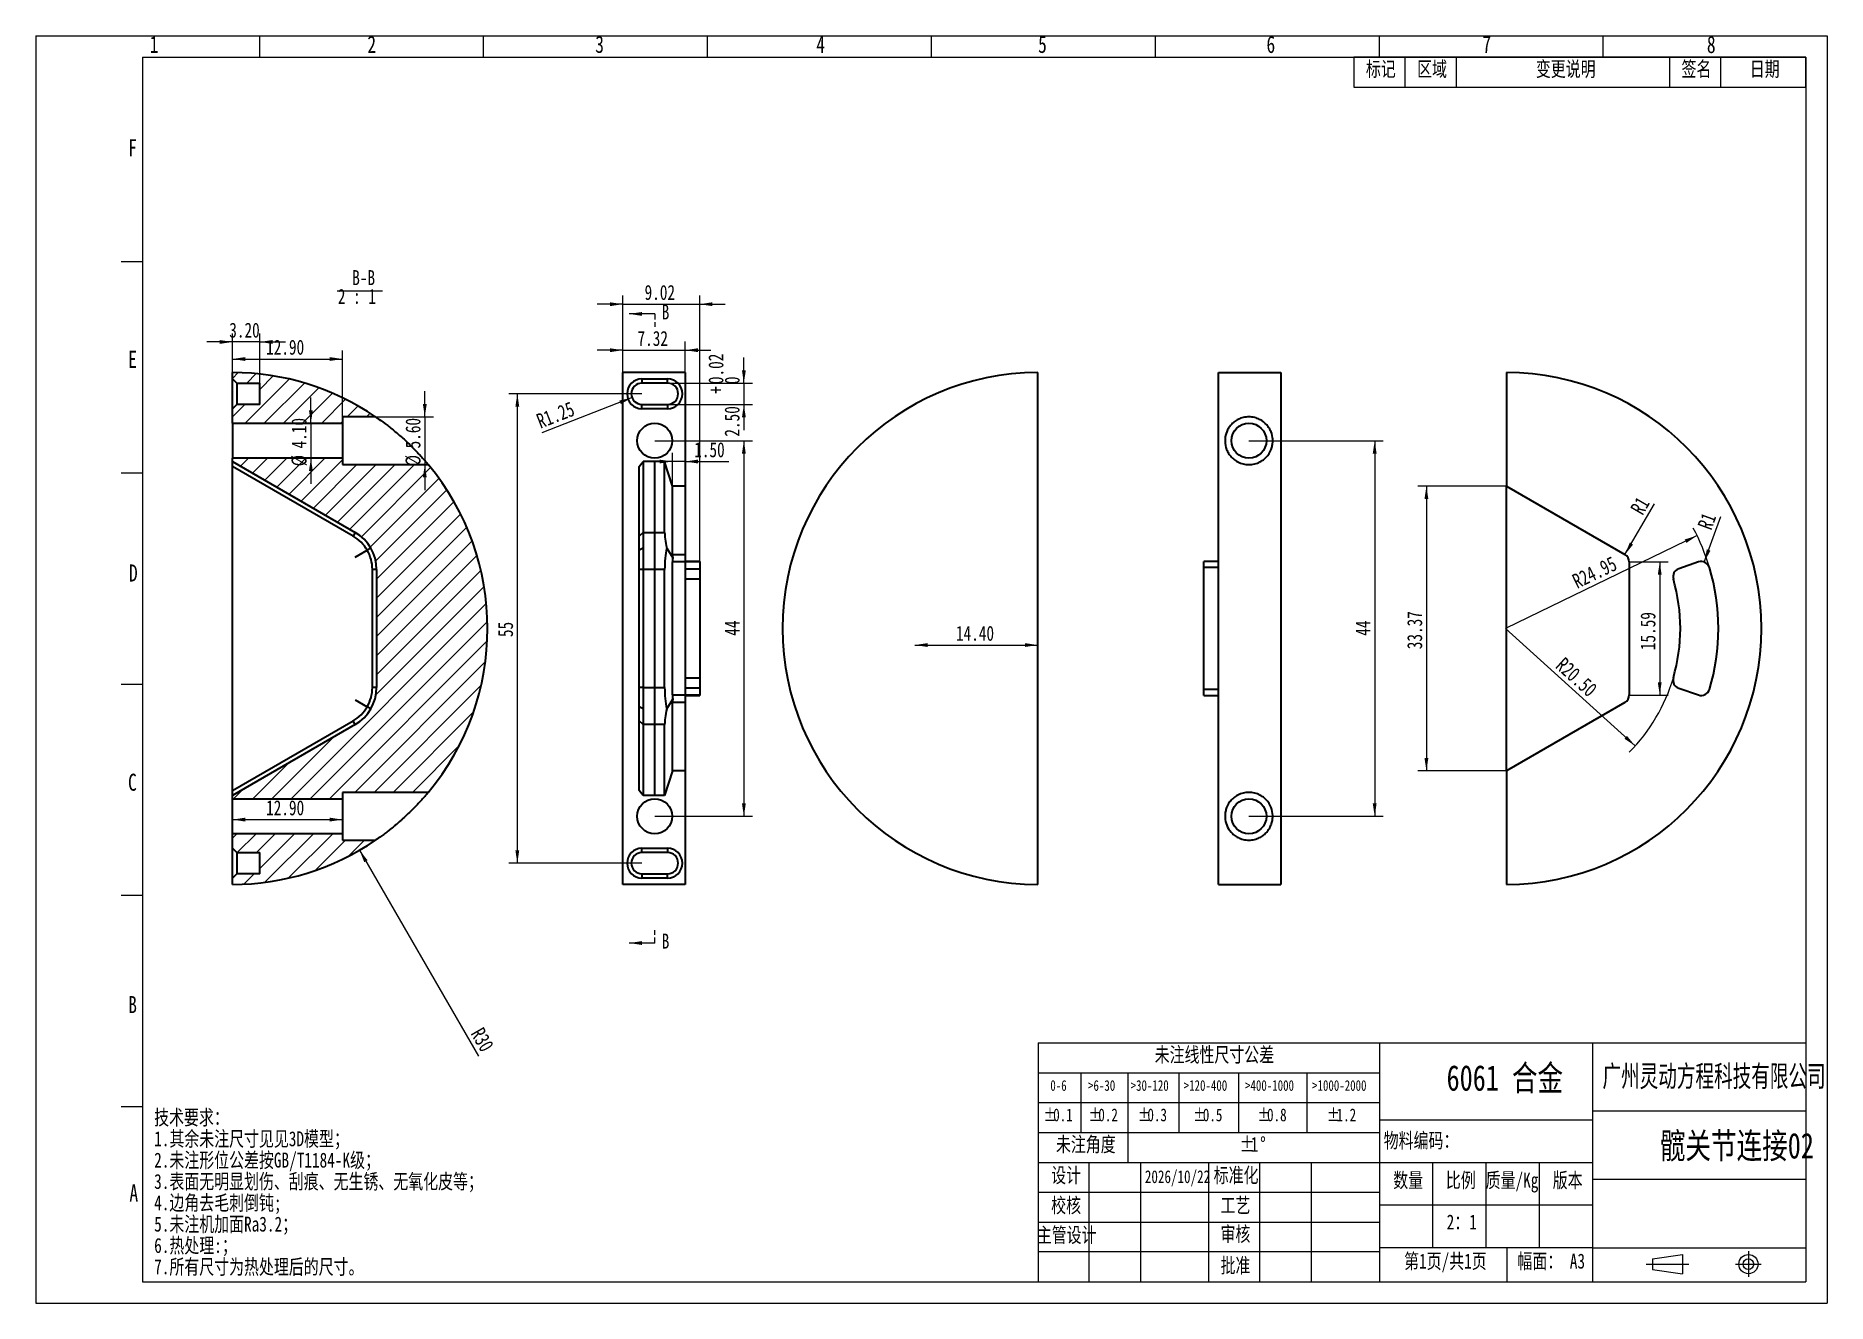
# Model space of a CAD drawing. Header units: millimetres. Extents: x 0 to 420, y 0 to 297.
import ezdxf

# ---------------------------------------------------------------- set-up
doc = ezdxf.new("R2010")
doc.units = ezdxf.units.MM
for name, pattern in [('SLD-中心线', [34.29, 30.48, -1.27, 1.27, -1.27]), ('SLD-实线', [0]), ('SLD-虚线', [1.905, 1.27, -0.635])]:
    doc.linetypes.add(name, pattern=pattern)
for name, color, linetype in [('中心线层', 1, 'SLD-中心线'), ('剖面线层', 133, 'SLD-实线'), ('尺寸线层', 83, 'SLD-实线'), ('文本', 7, 'SLD-实线'), ('细实线层', 7, 'SLD-实线')]:
    doc.layers.add(name, color=color, linetype=linetype)
doc.layers.add('粗实线层', color=7, linetype='SLD-实线', lineweight=35)
doc.styles.add('SLDTEXTSTYLE0', font='长仿宋体', dxfattribs={"bigfont": 'bigfont'})
doc.styles.add('SLDTEXTSTYLE1', font='长仿宋体')
doc.styles.add('SLDTEXTSTYLE2', font='长仿宋体', dxfattribs={"width": 0.871842, "bigfont": 'bigfont'})
doc.styles.add('SLDTEXTSTYLE3', font='长仿宋体')
doc.dimstyles.new('SLDDIMSTYLE0', dxfattribs={"dimtxt": 3.5, "dimasz": 3, "dimexe": 0, "dimexo": 0.0625, "dimgap": 0.875, "dimtad": 2, "dimlfac": 0.5, "dimrnd": 1e-09, "dimzin": 12, "dimdsep": 46, "dimtxsty": 'SLDTEXTSTYLE3', "dimsah": 1, "dimcen": 0.09, "dimadec": 0, "dimazin": 3, "dimtfac": 1, "dimtofl": 0, "dimtmove": 0, "dimatfit": 3, "dimfxl": 0, "dimfrac": 2, "dimtolj": 1, "dimtzin": 12, "dimarcsym": 0})
doc.dimstyles.new('SLDDIMSTYLE1', dxfattribs={"dimtxt": 3.5, "dimasz": 3, "dimexe": 0, "dimexo": 0.0625, "dimgap": 0.875, "dimtad": 2, "dimlfac": 0.5, "dimrnd": 1e-09, "dimzin": 4, "dimdsep": 46, "dimtxsty": 'SLDTEXTSTYLE3', "dimsah": 1, "dimcen": 0.09, "dimadec": 0, "dimazin": 1, "dimtfac": 1, "dimtofl": 0, "dimtmove": 0, "dimatfit": 3, "dimfxl": 0, "dimfrac": 2, "dimtolj": 1, "dimtzin": 12, "dimarcsym": 0})
doc.dimstyles.new('SLDDIMSTYLE2', dxfattribs={"dimtxt": 3.5, "dimasz": 3, "dimexe": 0, "dimexo": 0.0625, "dimgap": 0.875, "dimtad": 2, "dimlfac": 0.5, "dimrnd": 1e-09, "dimzin": 4, "dimdsep": 46, "dimtxsty": 'SLDTEXTSTYLE3', "dimsah": 1, "dimcen": 0.09, "dimadec": 0, "dimazin": 1, "dimtol": 1, "dimtp": 0.02, "dimtfac": 1, "dimtmove": 0, "dimatfit": 0, "dimfxl": 0, "dimfrac": 2, "dimtolj": 1, "dimarcsym": 0})
doc.dimstyles.new('SLDDIMSTYLE3', dxfattribs={"dimtxt": 3.5, "dimasz": 3, "dimexe": 0, "dimexo": 0.0625, "dimgap": 0.875, "dimtad": 2, "dimlfac": 0.5, "dimrnd": 1e-09, "dimzin": 12, "dimdsep": 46, "dimtxsty": 'SLDTEXTSTYLE3', "dimsah": 1, "dimcen": 0, "dimadec": 0, "dimazin": 3, "dimtfac": 1, "dimtofl": 0, "dimtmove": 0, "dimatfit": 3, "dimfxl": 0, "dimfrac": 2, "dimtolj": 1, "dimtzin": 12, "dimarcsym": 0})
doc.dimstyles.new('SLDDIMSTYLE4', dxfattribs={"dimtxt": 3.5, "dimasz": 3, "dimexe": 0, "dimexo": 0.0625, "dimgap": 0.875, "dimtad": 2, "dimlfac": 0.5, "dimrnd": 1e-09, "dimzin": 12, "dimdsep": 46, "dimtxsty": 'SLDTEXTSTYLE3', "dimsah": 1, "dimcen": 0.09, "dimadec": 0, "dimazin": 3, "dimtfac": 1, "dimtmove": 0, "dimatfit": 0, "dimfxl": 0, "dimfrac": 2, "dimtolj": 1, "dimtzin": 12, "dimarcsym": 0})
doc.dimstyles.new('SLDDIMSTYLE5', dxfattribs={"dimtxt": 3.5, "dimasz": 3, "dimexe": 0, "dimexo": 0.0625, "dimgap": 0.875, "dimtad": 2, "dimlfac": 0.5, "dimrnd": 1e-09, "dimzin": 4, "dimdsep": 46, "dimtxsty": 'SLDTEXTSTYLE3', "dimsah": 1, "dimcen": 0.09, "dimadec": 0, "dimazin": 1, "dimtfac": 1, "dimtmove": 0, "dimatfit": 0, "dimfxl": 0, "dimfrac": 2, "dimtolj": 1, "dimtzin": 12, "dimarcsym": 0})
doc.dimstyles.new('SLDDIMSTYLE6', dxfattribs={"dimtxt": 3.5, "dimasz": 3, "dimexe": 0, "dimexo": 0.0625, "dimgap": 0.875, "dimtad": 2, "dimlfac": 0.5, "dimrnd": 1e-09, "dimzin": 4, "dimdsep": 46, "dimtxsty": 'SLDTEXTSTYLE3', "dimsah": 1, "dimcen": 0, "dimadec": 0, "dimazin": 1, "dimtfac": 1, "dimtofl": 0, "dimtmove": 0, "dimatfit": 3, "dimfxl": 0, "dimfrac": 2, "dimtolj": 1, "dimtzin": 12, "dimarcsym": 0})

# ---------------------------------------------------------------- blocks, each defined once
blk = doc.blocks.new('SW_TABLEANNOTATION_0')
at = {"color": 0}
for p, q in [((0, 0), (0, -7)), ((0, 0), (12, 0)), ((0, 0), (0, -7)), ((106, 0), (0, 0)), ((12, 0), (12, -7)), ((12, 0), (24, 0)), ((24, 0), (24, -7)), ((24, 0), (74, 0)), ((74, 0), (74, -7)), ((74, 0), (86, 0)), ((86, 0), (86, -7)), ((86, 0), (106, 0)), ((106, 0), (106, -7)), ((106, -7), (106, 0)), ((0, -7), (12, -7)), ((0, -7), (106, -7)), ((12, -7), (24, -7)), ((24, -7), (74, -7)), ((74, -7), (86, -7)), ((86, -7), (106, -7))]:
    blk.add_line(p, q, dxfattribs=at)
at = {"color": 0, "char_height": 3.5, "attachment_point": 1, "style": 'SLDTEXTSTYLE0'}
for s, insert in [('标记', (2.85, -1.01)), ('区域', (14.85, -1.01)), ('变更说明', (42.7, -1.01)), ('签名', (76.85, -1.01)), ('日期', (92.85, -1.01))]:
    blk.add_mtext(s, dxfattribs=dict(at, insert=insert))
blk = doc.blocks.new('SW_TABLEANNOTATION_1')
at = {"color": 0}
for p, q in [((0, 0), (0, -7)), ((0, 0), (5, 0)), ((5, 0), (10, 0)), ((10, 0), (21, 0)), ((21, 0), (33, 0)), ((33, 0), (47, 0)), ((47, 0), (63, 0)), ((63, 0), (80, 0)), ((80, 0), (80, -7)), ((0, -7), (0, -14)), ((0, -7), (5, -7)), ((5, -7), (10, -7)), ((10, -7), (10, -14)), ((10, -7), (21, -7)), ((21, -7), (21, -14)), ((21, -7), (33, -7)), ((33, -7), (33, -14)), ((33, -7), (47, -7)), ((47, -7), (47, -14)), ((47, -7), (63, -7)), ((63, -7), (63, -14)), ((63, -7), (80, -7)), ((80, -7), (80, -14)), ((0, -14), (0, -21)), ((0, -14), (5, -14)), ((5, -14), (10, -14)), ((10, -14), (10, -21)), ((10, -14), (21, -14)), ((21, -14), (21, -21)), ((21, -14), (33, -14)), ((33, -14), (33, -21)), ((33, -14), (47, -14)), ((47, -14), (47, -21)), ((47, -14), (63, -14)), ((63, -14), (63, -21)), ((63, -14), (80, -14)), ((80, -14), (80, -21)), ((0, -21), (0, -28)), ((0, -21), (5, -21)), ((5, -21), (10, -21)), ((10, -21), (21, -21)), ((21, -21), (21, -28)), ((21, -21), (21, -28)), ((21, -21), (33, -21)), ((33, -21), (47, -21)), ((47, -21), (63, -21)), ((63, -21), (80, -21)), ((80, -21), (80, -28)), ((0, -28), (5, -28)), ((5, -28), (10, -28)), ((10, -28), (21, -28)), ((21, -28), (33, -28)), ((33, -28), (47, -28)), ((47, -28), (63, -28)), ((63, -28), (80, -28))]:
    blk.add_line(p, q, dxfattribs=at)
at = {"color": 0, "attachment_point": 1}
for s, insert, char_height, style in [('未注线性尺寸公差', (27.32, -1.01), 3.5, 'SLDTEXTSTYLE0'), ('0-6', (2.85, -8.73), 2.5, 'SLDTEXTSTYLE3'), ('>6-30', (11.69, -8.73), 2.5, 'SLDTEXTSTYLE3'), ('>30-120', (21.68, -8.73), 2.5, 'SLDTEXTSTYLE3'), ('>120-400', (34.12, -8.73), 2.5, 'SLDTEXTSTYLE3'), ('>400-1000', (48.5, -8.73), 2.5, 'SLDTEXTSTYLE3'), ('>1000-2000', (64.22, -8.73), 2.5, 'SLDTEXTSTYLE3'), ('%%p', (1.25, -15.37), 3, 'SLDTEXTSTYLE3'), ('0.1', (3.52, -15.37), 3, 'SLDTEXTSTYLE3'), ('%%p', (11.84, -15.37), 3, 'SLDTEXTSTYLE3'), ('0.2', (14.1, -15.37), 3, 'SLDTEXTSTYLE3'), ('%%p', (23.34, -15.37), 3, 'SLDTEXTSTYLE3'), ('0.3', (25.61, -15.37), 3, 'SLDTEXTSTYLE3'), ('%%p', (36.34, -15.37), 3, 'SLDTEXTSTYLE3'), ('0.5', (38.6, -15.37), 3, 'SLDTEXTSTYLE3'), ('%%p', (51.4, -15.37), 3, 'SLDTEXTSTYLE3'), ('0.8', (53.66, -15.37), 3, 'SLDTEXTSTYLE3'), ('%%p', (67.69, -15.37), 3, 'SLDTEXTSTYLE3'), ('1.2', (69.96, -15.37), 3, 'SLDTEXTSTYLE3'), ('未注角度', (4.16, -22.01), 3.5, 'SLDTEXTSTYLE0'), ('%%p', (47.19, -22.01), 3.5, 'SLDTEXTSTYLE3'), ('1', (49.84, -22.01), 3.5, 'SLDTEXTSTYLE3'), ('%%d', (52.04, -22.01), 3.5, 'SLDTEXTSTYLE3')]:
    blk.add_mtext(s, dxfattribs=dict(at, insert=insert, char_height=char_height, style=style))
blk = doc.blocks.new('_D')
at = {"layer": '尺寸线层', "linetype": 'SLD-实线', "lineweight": 18}
for p, q in [((284.41, 202.11), (315.91, 202.11)), ((313.91, 202.11), (313.91, 114.11)), ((284.41, 114.11), (315.91, 114.11))]:
    blk.add_line(p, q, dxfattribs=at)
for points in [[(313.91, 202.11), (313.46, 199.11), (314.36, 199.11)], [(313.91, 114.11), (314.36, 117.11), (313.46, 117.11)]]:
    blk.add_solid(points, dxfattribs=at)
at = {"layer": '尺寸线层', "linetype": 'SLD-实线', "lineweight": 18, "insert": (309.4, 156.41), "char_height": 3.5, "attachment_point": 1, "rotation": 90, "style": 'SLDTEXTSTYLE3'}
blk.add_mtext('44', dxfattribs=at)
blk = doc.blocks.new('_D_1')
at = {"layer": '尺寸线层', "linetype": 'SLD-实线', "lineweight": 18}
blk.add_line((206.1, 154.23), (234.9, 154.23), dxfattribs=at)
for points in [[(206.1, 154.23), (209.1, 153.78), (209.1, 154.68)], [(234.9, 154.23), (231.9, 154.68), (231.9, 153.78)]]:
    blk.add_solid(points, dxfattribs=at)
at = {"layer": '尺寸线层', "linetype": 'SLD-实线', "lineweight": 18, "insert": (215.74, 158.74), "char_height": 3.5, "attachment_point": 1, "style": 'SLDTEXTSTYLE3'}
blk.add_mtext('14.40', dxfattribs=at)
blk = doc.blocks.new('_D_2')
at = {"layer": '尺寸线层', "linetype": 'SLD-实线', "lineweight": 18}
for p, q in [((166.01, 215.61), (166.01, 221.61)), ((148.11, 215.61), (168.01, 215.61)), ((166.01, 215.61), (166.01, 210.61)), ((148.11, 210.61), (168.01, 210.61)), ((166.01, 210.61), (166.01, 204.61))]:
    blk.add_line(p, q, dxfattribs=at)
for points in [[(166.01, 215.61), (166.46, 218.61), (165.56, 218.61)], [(166.01, 210.61), (165.56, 207.61), (166.46, 207.61)]]:
    blk.add_solid(points, dxfattribs=at)
at = {"layer": '尺寸线层', "linetype": 'SLD-实线', "lineweight": 18, "char_height": 3.5, "attachment_point": 1, "rotation": 90, "style": 'SLDTEXTSTYLE3'}
for s, insert in [('0.02', (157.7, 215.38)), ('+', (157.7, 213.12)), ('0', (161.5, 215.38)), ('2.50', (161.48, 203.07))]:
    blk.add_mtext(s, dxfattribs=dict(at, insert=insert))
blk = doc.blocks.new('_D_3')
at = {"layer": '尺寸线层', "linetype": 'SLD-实线', "lineweight": 18}
blk.add_line((139.78, 212.21), (118.67, 204), dxfattribs=at)
blk.add_solid([(139.78, 212.21), (136.83, 211.54), (137.15, 210.7)], dxfattribs=at)
at = {"layer": '尺寸线层', "linetype": 'SLD-实线', "lineweight": 18, "insert": (117.04, 208.19), "char_height": 3.5, "attachment_point": 1, "rotation": 21.2405, "style": 'SLDTEXTSTYLE3'}
blk.add_mtext('R1.25', dxfattribs=at)
blk = doc.blocks.new('_D_4')
at = {"layer": '尺寸线层', "linetype": 'SLD-实线', "lineweight": 18}
for p, q in [((145.11, 202.11), (168.01, 202.11)), ((166.01, 202.11), (166.01, 114.11)), ((145.11, 114.11), (168.01, 114.11))]:
    blk.add_line(p, q, dxfattribs=at)
for points in [[(166.01, 202.11), (165.56, 199.11), (166.46, 199.11)], [(166.01, 114.11), (166.46, 117.11), (165.56, 117.11)]]:
    blk.add_solid(points, dxfattribs=at)
at = {"layer": '尺寸线层', "linetype": 'SLD-实线', "lineweight": 18, "insert": (161.5, 156.41), "char_height": 3.5, "attachment_point": 1, "rotation": 90, "style": 'SLDTEXTSTYLE3'}
blk.add_mtext('44', dxfattribs=at)
blk = doc.blocks.new('_D_5')
at = {"layer": '尺寸线层', "linetype": 'SLD-实线', "lineweight": 18}
for p, q in [((142.11, 213.11), (110.89, 213.11)), ((112.89, 213.11), (112.89, 103.11)), ((142.11, 103.11), (110.89, 103.11))]:
    blk.add_line(p, q, dxfattribs=at)
for points in [[(112.89, 213.11), (112.44, 210.11), (113.34, 210.11)], [(112.89, 103.11), (113.34, 106.11), (112.44, 106.11)]]:
    blk.add_solid(points, dxfattribs=at)
at = {"layer": '尺寸线层', "linetype": 'SLD-实线', "lineweight": 18, "insert": (108.37, 156.1), "char_height": 3.5, "attachment_point": 1, "rotation": 90, "style": 'SLDTEXTSTYLE3'}
blk.add_mtext('55', dxfattribs=at)
blk = doc.blocks.new('_D_6')
at = {"layer": '尺寸线层', "linetype": 'SLD-实线', "lineweight": 18}
for p, q in [((137.61, 218.11), (137.61, 236.11)), ((155.65, 169.64), (155.65, 236.11)), ((137.61, 234.11), (131.61, 234.11)), ((137.61, 234.11), (155.65, 234.11)), ((155.65, 234.11), (161.65, 234.11))]:
    blk.add_line(p, q, dxfattribs=at)
for points in [[(137.61, 234.11), (134.61, 234.56), (134.61, 233.66)], [(155.65, 234.11), (158.65, 233.66), (158.65, 234.56)]]:
    blk.add_solid(points, dxfattribs=at)
at = {"layer": '尺寸线层', "linetype": 'SLD-实线', "lineweight": 18, "insert": (142.73, 238.62), "char_height": 3.5, "attachment_point": 1, "style": 'SLDTEXTSTYLE3'}
blk.add_mtext('9.02', dxfattribs=at)
blk = doc.blocks.new('_D_7')
at = {"layer": '尺寸线层', "linetype": 'SLD-实线', "lineweight": 18}
for p, q in [((137.61, 223.33), (131.61, 223.33)), ((137.61, 218.11), (137.61, 225.33)), ((137.61, 223.33), (152.25, 223.33)), ((152.25, 218.11), (152.25, 225.33)), ((152.25, 223.33), (158.25, 223.33))]:
    blk.add_line(p, q, dxfattribs=at)
for points in [[(137.61, 223.33), (134.61, 223.78), (134.61, 222.88)], [(152.25, 223.33), (155.25, 222.88), (155.25, 223.78)]]:
    blk.add_solid(points, dxfattribs=at)
at = {"layer": '尺寸线层', "linetype": 'SLD-实线', "lineweight": 18, "insert": (141.07, 227.84), "char_height": 3.5, "attachment_point": 1, "style": 'SLDTEXTSTYLE3'}
blk.add_mtext('7.32', dxfattribs=at)
blk = doc.blocks.new('_D_8')
at = {"layer": '尺寸线层', "linetype": 'SLD-实线', "lineweight": 18}
for p, q in [((149.25, 191.48), (149.25, 199.24)), ((152.25, 191.48), (152.25, 199.24)), ((149.25, 197.24), (143.25, 197.24)), ((152.25, 197.24), (149.25, 197.24)), ((152.25, 197.24), (162.48, 197.24))]:
    blk.add_line(p, q, dxfattribs=at)
for points in [[(149.25, 197.24), (146.25, 197.69), (146.25, 196.79)], [(152.25, 197.24), (155.25, 196.79), (155.25, 197.69)]]:
    blk.add_solid(points, dxfattribs=at)
at = {"layer": '尺寸线层', "linetype": 'SLD-实线', "lineweight": 18, "insert": (154.37, 201.75), "char_height": 3.5, "attachment_point": 1, "style": 'SLDTEXTSTYLE3'}
blk.add_mtext('1.50', dxfattribs=at)
blk = doc.blocks.new('_D_9')
at = {"layer": '尺寸线层', "linetype": 'SLD-实线', "lineweight": 18}
for p, q in [((46.1, 206.21), (46.1, 223.26)), ((71.9, 206.21), (71.9, 223.26)), ((46.1, 221.26), (71.9, 221.26))]:
    blk.add_line(p, q, dxfattribs=at)
for points in [[(46.1, 221.26), (49.1, 220.81), (49.1, 221.71)], [(71.9, 221.26), (68.9, 221.71), (68.9, 220.81)]]:
    blk.add_solid(points, dxfattribs=at)
at = {"layer": '尺寸线层', "linetype": 'SLD-实线', "lineweight": 18, "insert": (53.99, 225.78), "char_height": 3.5, "attachment_point": 1, "style": 'SLDTEXTSTYLE3'}
blk.add_mtext('12.90', dxfattribs=at)
blk = doc.blocks.new('_D_10')
at = {"layer": '尺寸线层', "linetype": 'SLD-实线', "lineweight": 18}
for p, q in [((64.49, 206.21), (64.49, 212.21)), ((64.49, 206.21), (64.49, 198.01)), ((64.49, 198.01), (64.49, 192.01))]:
    blk.add_line(p, q, dxfattribs=at)
for points in [[(64.49, 206.21), (64.94, 209.21), (64.04, 209.21)], [(64.49, 198.01), (64.04, 195.01), (64.94, 195.01)]]:
    blk.add_solid(points, dxfattribs=at)
at = {"layer": '尺寸线层', "linetype": 'SLD-实线', "lineweight": 18, "char_height": 3.5, "attachment_point": 1, "rotation": 90, "style": 'SLDTEXTSTYLE3'}
for s, insert in [('4.10', (59.95, 200.3)), ('%%c', (59.97, 196.12))]:
    blk.add_mtext(s, dxfattribs=dict(at, insert=insert))
blk = doc.blocks.new('_D_11')
at = {"layer": '尺寸线层', "linetype": 'SLD-实线', "lineweight": 18}
for p, q in [((91.2, 207.71), (91.2, 213.71)), ((79.66, 207.71), (93.2, 207.71)), ((91.2, 207.71), (91.2, 196.51)), ((91.2, 196.51), (91.2, 190.51))]:
    blk.add_line(p, q, dxfattribs=at)
for points in [[(91.2, 207.71), (91.65, 210.71), (90.75, 210.71)], [(91.2, 196.51), (90.75, 193.51), (91.65, 193.51)]]:
    blk.add_solid(points, dxfattribs=at)
at = {"layer": '尺寸线层', "linetype": 'SLD-实线', "lineweight": 18, "char_height": 3.5, "attachment_point": 1, "rotation": 90, "style": 'SLDTEXTSTYLE3'}
for s, insert in [('5.60', (86.67, 200.31)), ('%%c', (86.69, 196.12))]:
    blk.add_mtext(s, dxfattribs=dict(at, insert=insert))
blk = doc.blocks.new('_D_12')
at = {"layer": '尺寸线层', "linetype": 'SLD-实线', "lineweight": 18}
blk.add_line((75.9, 106.15), (103.78, 57.85), dxfattribs=at)
blk.add_arc((45.9, 158.11), 60, 298.0908, 320.2082, dxfattribs=at)
blk.add_solid([(75.9, 106.15), (77.01, 103.33), (77.79, 103.78)], dxfattribs=at)
at = {"layer": '尺寸线层', "linetype": 'SLD-实线', "lineweight": 18, "insert": (104.89, 64.95), "char_height": 3.5, "attachment_point": 1, "rotation": 300, "style": 'SLDTEXTSTYLE3'}
blk.add_mtext('R30', dxfattribs=at)
blk = doc.blocks.new('_D_13')
at = {"layer": '尺寸线层', "linetype": 'SLD-实线', "lineweight": 18}
for p, q in [((46.1, 218.11), (46.1, 227.26)), ((52.5, 215.61), (52.5, 227.26)), ((46.1, 225.26), (40.1, 225.26)), ((52.5, 225.26), (46.1, 225.26)), ((52.5, 225.26), (58.5, 225.26))]:
    blk.add_line(p, q, dxfattribs=at)
for points in [[(46.1, 225.26), (43.1, 225.71), (43.1, 224.81)], [(52.5, 225.26), (55.5, 224.81), (55.5, 225.71)]]:
    blk.add_solid(points, dxfattribs=at)
at = {"layer": '尺寸线层', "linetype": 'SLD-实线', "lineweight": 18, "insert": (45.35, 229.78), "char_height": 3.5, "attachment_point": 1, "style": 'SLDTEXTSTYLE3'}
blk.add_mtext('3.20', dxfattribs=at)
blk = doc.blocks.new('_D_14')
at = {"layer": '尺寸线层', "linetype": 'SLD-实线', "lineweight": 18}
blk.add_line((46.1, 113.32), (71.9, 113.32), dxfattribs=at)
for points in [[(46.1, 113.32), (49.1, 112.87), (49.1, 113.77)], [(71.9, 113.32), (68.9, 113.77), (68.9, 112.87)]]:
    blk.add_solid(points, dxfattribs=at)
at = {"layer": '尺寸线层', "linetype": 'SLD-实线', "lineweight": 18, "insert": (53.99, 117.84), "char_height": 3.5, "attachment_point": 1, "style": 'SLDTEXTSTYLE3'}
blk.add_mtext('12.90', dxfattribs=at)
blk = doc.blocks.new('SW_NOTE_0')
at = {"layer": '文本', "color": 0, "linetype": 'SLD-实线', "lineweight": 18}
blk.add_line((-2.24, -0.3), (8.39, -0.3), dxfattribs=at)
at = {"layer": '文本', "color": 0, "linetype": 'SLD-实线', "lineweight": 18, "char_height": 3.5, "attachment_point": 2, "style": 'SLDTEXTSTYLE3'}
for s, insert in [('B-B', (3.94, 4.51)), ('2 : 1', (2.35, 0.11))]:
    blk.add_mtext(s, dxfattribs=dict(at, insert=insert))
blk = doc.blocks.new('_D_15')
at = {"layer": '尺寸线层', "linetype": 'SLD-实线', "lineweight": 18}
blk.add_line((391.18, 173.68), (395.09, 184.32), dxfattribs=at)
blk.add_solid([(391.18, 173.68), (392.63, 176.34), (391.79, 176.65)], dxfattribs=at)
at = {"layer": '尺寸线层', "linetype": 'SLD-实线', "lineweight": 18, "insert": (389.53, 182.18), "char_height": 3.5, "attachment_point": 1, "rotation": 69.8394, "style": 'SLDTEXTSTYLE3'}
blk.add_mtext('R1', dxfattribs=at)
blk = doc.blocks.new('_D_16')
at = {"layer": '尺寸线层', "linetype": 'SLD-实线', "lineweight": 18}
blk.add_line((389.49, 179.87), (344.59, 158.11), dxfattribs=at)
blk.add_arc((344.59, 158.11), 49.9, 16.607, 28.1438, dxfattribs=at)
blk.add_solid([(389.49, 179.87), (386.6, 178.97), (386.99, 178.16)], dxfattribs=at)
at = {"layer": '尺寸线层', "linetype": 'SLD-实线', "lineweight": 18, "insert": (359.87, 170.52), "char_height": 3.5, "attachment_point": 1, "rotation": 25.8486, "style": 'SLDTEXTSTYLE3'}
blk.add_mtext('R24.95', dxfattribs=at)
blk = doc.blocks.new('_D_17')
at = {"layer": '尺寸线层', "linetype": 'SLD-实线', "lineweight": 18}
for p, q in [((344.79, 191.48), (324.04, 191.48)), ((326.04, 191.48), (326.04, 124.74)), ((344.79, 124.74), (324.04, 124.74))]:
    blk.add_line(p, q, dxfattribs=at)
for points in [[(326.04, 191.48), (325.59, 188.48), (326.49, 188.48)], [(326.04, 124.74), (326.49, 127.74), (325.59, 127.74)]]:
    blk.add_solid(points, dxfattribs=at)
at = {"layer": '尺寸线层', "linetype": 'SLD-实线', "lineweight": 18, "insert": (321.53, 153.25), "char_height": 3.5, "attachment_point": 1, "rotation": 90, "style": 'SLDTEXTSTYLE3'}
blk.add_mtext('33.37', dxfattribs=at)
blk = doc.blocks.new('_D_18')
at = {"layer": '尺寸线层', "linetype": 'SLD-实线', "lineweight": 18}
blk.add_line((374.98, 130.6), (344.59, 158.11), dxfattribs=at)
blk.add_arc((344.59, 158.11), 41, 315.0544, 343.6659, dxfattribs=at)
blk.add_solid([(374.98, 130.6), (373.06, 132.94), (372.46, 132.28)], dxfattribs=at)
at = {"layer": '尺寸线层', "linetype": 'SLD-实线', "lineweight": 18, "insert": (358.45, 151.63), "char_height": 3.5, "attachment_point": 1, "rotation": 317.8471, "style": 'SLDTEXTSTYLE3'}
blk.add_mtext('R20.50', dxfattribs=at)
blk = doc.blocks.new('_D_19')
at = {"layer": '尺寸线层', "linetype": 'SLD-实线', "lineweight": 18}
blk.add_line((372.59, 175.43), (379.55, 187.35), dxfattribs=at)
blk.add_solid([(372.59, 175.43), (374.49, 177.79), (373.72, 178.25)], dxfattribs=at)
at = {"layer": '尺寸线层', "linetype": 'SLD-实线', "lineweight": 18, "insert": (373.7, 186.22), "char_height": 3.5, "attachment_point": 1, "rotation": 59.7441, "style": 'SLDTEXTSTYLE3'}
blk.add_mtext('R1', dxfattribs=at)
blk = doc.blocks.new('_D_20')
at = {"layer": '尺寸线层', "linetype": 'SLD-实线', "lineweight": 18}
for p, q in [((373.59, 173.7), (382.74, 173.7)), ((380.74, 173.7), (380.74, 142.52)), ((373.59, 142.52), (382.74, 142.52))]:
    blk.add_line(p, q, dxfattribs=at)
for points in [[(380.74, 173.7), (380.29, 170.7), (381.19, 170.7)], [(380.74, 142.52), (381.19, 145.52), (380.29, 145.52)]]:
    blk.add_solid(points, dxfattribs=at)
at = {"layer": '尺寸线层', "linetype": 'SLD-实线', "lineweight": 18, "insert": (376.22, 153.03), "char_height": 3.5, "attachment_point": 1, "rotation": 90, "style": 'SLDTEXTSTYLE3'}
blk.add_mtext('15.59', dxfattribs=at)

msp = doc.modelspace()

# ---------------------------------------------------------------- hatches: boundary and pattern name
at = {"layer": '剖面线层'}
h = msp.add_hatch(dxfattribs=at)
h.set_pattern_fill('ANSI31', color=256, style=0)
edge = h.paths.add_edge_path(flags=0)
edge.add_line((47.098, 210.613), (46.098, 209.613))
edge.add_line((46.098, 209.613), (46.098, 206.213))
edge.add_line((46.098, 206.213), (71.898, 206.213))
edge.add_line((71.898, 206.213), (71.898, 207.713))
edge.add_line((71.898, 207.713), (79.66, 207.713))
edge.add_arc((45.898, 158.113), 60, 55.75783, 89.80901)
edge.add_line((46.098, 218.113), (46.098, 216.613))
edge.add_line((46.098, 216.613), (47.098, 215.613))
edge.add_line((47.098, 215.613), (52.498, 215.613))
edge.add_line((52.498, 215.613), (52.498, 210.613))
edge.add_line((52.498, 210.613), (47.098, 210.613))
h = msp.add_hatch(dxfattribs=at)
h.set_pattern_fill('ANSI31', color=256, style=0)
edge = h.paths.add_edge_path(flags=0)
edge.add_line((79.898, 171.97), (79.898, 144.257))
edge.add_arc((69.898, 144.257), 10, 300, 360, ccw=False)
edge.add_line((74.898, 135.597), (46.098, 118.969))
edge.add_line((46.098, 118.969), (46.098, 118.213))
edge.add_line((46.098, 118.213), (71.898, 118.213))
edge.add_line((71.898, 118.213), (71.898, 119.713))
edge.add_line((71.898, 119.713), (92.001, 119.713))
edge.add_arc((45.898, 158.113), 60, 320.20818, 399.79182)
edge.add_line((92.001, 196.513), (71.898, 196.513))
edge.add_line((71.898, 196.513), (71.898, 198.013))
edge.add_line((71.898, 198.013), (46.098, 198.013))
edge.add_line((46.098, 198.013), (46.098, 197.258))
edge.add_line((46.098, 197.258), (74.898, 180.63))
edge.add_arc((69.898, 171.97), 10, 0, 60, ccw=False)
h = msp.add_hatch(dxfattribs=at)
h.set_pattern_fill('ANSI31', color=256, style=0)
edge = h.paths.add_edge_path(flags=0)
edge.add_line((46.098, 106.613), (47.098, 105.613))
edge.add_line((47.098, 105.613), (52.498, 105.613))
edge.add_line((52.498, 105.613), (52.498, 100.613))
edge.add_line((52.498, 100.613), (47.098, 100.613))
edge.add_line((47.098, 100.613), (46.098, 99.613))
edge.add_line((46.098, 99.613), (46.098, 98.114))
edge.add_arc((45.898, 158.113), 60, 270.19099, 304.24217)
edge.add_line((79.66, 108.513), (71.898, 108.513))
edge.add_line((71.898, 108.513), (71.898, 110.013))
edge.add_line((71.898, 110.013), (46.098, 110.013))
edge.add_line((46.098, 110.013), (46.098, 106.613))

# ---------------------------------------------------------------- linework, layer by layer
for p, q in [((0, 297), (420, 297)), ((0, 297), (0, 0)), ((52.5, 292), (52.5, 297)), ((105, 292), (105, 297)), ((157.5, 292), (157.5, 297)), ((210, 292), (210, 297)), ((262.5, 292), (262.5, 297)), ((315, 292), (315, 297)), ((367.5, 292), (367.5, 297)), ((420, 297), (420, 0)), ((25, 292), (25, 5)), ((25, 292), (415, 292)), ((415, 292), (415, 5)), ((25, 244), (20, 244)), ((25, 194.5), (20, 194.5)), ((25, 145), (20, 145)), ((25, 95.5), (20, 95.5)), ((235, 61), (415, 61)), ((235, 61), (235, 5)), ((315, 61), (315, 5)), ((365, 61), (365, 5)), ((25, 46), (20, 46)), ((315, 43), (365, 43)), ((415, 45), (365, 45)), ((235, 33), (315, 33)), ((247, 5), (247, 33)), ((259, 33), (259, 5)), ((275, 5), (275, 33)), ((287, 5), (287, 33)), ((299, 33), (299, 5)), ((315, 33), (365, 33)), ((327.5, 33), (327.5, 13)), ((340, 33), (340, 13)), ((352.5, 33), (352.5, 13)), ((235, 26), (315, 26)), ((415, 29), (365, 29)), ((365, 23), (315, 23)), ((235, 19), (315, 19)), ((365, 13), (315, 13)), ((345, 5), (345, 13)), ((365, 13), (415, 13)), ((315, 12), (235, 12)), ((377.543, 9.15), (387.543, 9.15)), ((379.043, 10.4), (386.043, 11.4)), ((379.043, 10.4), (379.043, 7.9)), ((386.043, 11.4), (386.043, 6.9)), ((25, 5), (415, 5)), ((379.043, 7.9), (386.043, 6.9)), ((0, 0), (420, 0))]:
    msp.add_line(p, q)
for radius in [2.25, 1.25]:
    msp.add_circle((401.532, 9.15), radius)
at = {"layer": '中心线层', "linetype": 'SLD-中心线', "lineweight": 18}
for p, q in [((398.532, 9.15), (404.532, 9.15)), ((401.532, 12.15), (401.532, 6.15))]:
    msp.add_line(p, q, dxfattribs=at)
at = {"layer": '粗实线层', "linetype": 'SLD-实线', "lineweight": 35}
for p, q in [((46.098, 216.613), (46.098, 218.113)), ((47.098, 215.613), (46.098, 216.613)), ((46.098, 209.613), (46.098, 216.613)), ((47.098, 215.613), (52.498, 215.613)), ((47.098, 215.613), (47.098, 210.613)), ((52.498, 210.613), (52.498, 215.613)), ((137.615, 98.114), (137.615, 218.113)), ((152.255, 218.113), (137.615, 218.113)), ((142.115, 216.613), (148.115, 216.613)), ((142.115, 216.613), (142.115, 215.613)), ((148.115, 215.613), (142.115, 215.613)), ((148.115, 215.613), (148.115, 216.613)), ((152.255, 218.113), (152.255, 191.484)), ((234.897, 98.114), (234.897, 218.113)), ((277.274, 98.114), (277.274, 218.113)), ((277.274, 218.113), (291.914, 218.113)), ((291.914, 218.113), (291.914, 98.114)), ((344.787, 218.113), (344.787, 191.484)), ((46.098, 209.613), (47.098, 210.613)), ((52.498, 210.613), (47.098, 210.613)), ((142.115, 210.613), (148.115, 210.613)), ((142.115, 209.613), (142.115, 210.613)), ((148.115, 210.613), (148.115, 209.613)), ((46.098, 206.213), (46.098, 209.613)), ((46.098, 206.213), (71.898, 206.213)), ((46.098, 206.213), (46.098, 198.013)), ((79.66, 207.713), (71.898, 207.713)), ((71.898, 207.713), (71.898, 206.213)), ((71.898, 206.213), (71.898, 198.013)), ((148.115, 209.613), (142.115, 209.613)), ((46.098, 197.258), (46.098, 198.013)), ((71.898, 198.013), (46.098, 198.013)), ((71.898, 198.013), (71.898, 196.513)), ((46.098, 197.258), (74.898, 180.63)), ((46.098, 196.103), (46.098, 197.258)), ((74.398, 179.764), (46.098, 196.103)), ((46.098, 120.124), (46.098, 196.103)), ((71.898, 196.513), (92.001, 196.513)), ((141.431, 196.103), (142.431, 197.258)), ((141.431, 120.124), (141.431, 196.103)), ((145.115, 197.258), (142.431, 197.258)), ((142.431, 197.258), (142.431, 180.63)), ((147.431, 197.258), (145.115, 197.258)), ((145.115, 180.63), (145.115, 197.258)), ((149.251, 191.484), (147.431, 197.258)), ((147.431, 180.63), (147.431, 197.258)), ((152.255, 191.484), (149.251, 191.484)), ((149.251, 175.434), (149.251, 191.484)), ((152.255, 191.484), (152.255, 175.434)), ((344.787, 191.484), (372.587, 175.434)), ((344.787, 124.742), (344.787, 191.484)), ((74.898, 180.63), (74.398, 179.764)), ((142.431, 180.63), (141.431, 179.764)), ((142.431, 180.63), (145.115, 180.63)), ((142.431, 180.63), (142.431, 176.97)), ((145.115, 180.63), (147.431, 180.63)), ((145.115, 171.97), (145.115, 180.63)), ((74.898, 174.856), (77.692, 176.47)), ((78.558, 176.97), (77.692, 176.47)), ((142.431, 176.97), (141.431, 176.47)), ((142.431, 176.97), (142.431, 171.97)), ((147.919, 176.97), (149.349, 174.702)), ((149.251, 175.434), (152.255, 175.434)), ((152.255, 173.702), (149.251, 173.702)), ((149.251, 142.525), (149.251, 173.702)), ((152.255, 175.434), (152.255, 173.702)), ((155.655, 173.803), (152.255, 173.803)), ((152.255, 173.702), (152.255, 142.525)), ((155.655, 173.694), (152.255, 173.694)), ((155.655, 173.803), (155.655, 173.694)), ((155.655, 173.694), (155.655, 172.098)), ((277.274, 173.803), (273.874, 173.803)), ((273.874, 172.375), (273.874, 173.803)), ((277.274, 172.375), (273.874, 172.375)), ((273.874, 143.852), (273.874, 172.375)), ((373.587, 173.702), (373.587, 142.525)), ((389.838, 173.694), (385.2, 172.098)), ((79.898, 171.97), (78.898, 171.97)), ((78.898, 144.257), (78.898, 171.97)), ((79.898, 171.97), (79.898, 144.257)), ((142.431, 171.97), (141.431, 171.97)), ((145.115, 171.97), (142.431, 171.97)), ((142.431, 171.97), (142.431, 144.257)), ((147.431, 171.97), (145.115, 171.97)), ((145.115, 144.257), (145.115, 171.97)), ((147.431, 144.257), (147.431, 171.97)), ((152.255, 172.098), (155.655, 172.098)), ((155.655, 169.644), (152.255, 169.644)), ((155.655, 172.098), (155.655, 169.644)), ((155.655, 169.644), (155.655, 146.582)), ((79.898, 144.257), (78.898, 144.257)), ((142.431, 144.257), (141.431, 144.257)), ((142.431, 144.257), (145.115, 144.257)), ((142.431, 144.257), (142.431, 139.257)), ((145.115, 135.597), (145.115, 144.257)), ((145.115, 144.257), (147.431, 144.257)), ((152.255, 146.582), (155.655, 146.582)), ((155.655, 144.129), (152.255, 144.129)), ((155.655, 146.582), (155.655, 144.129)), ((155.655, 144.129), (155.655, 142.532)), ((273.874, 143.852), (277.274, 143.852)), ((273.874, 142.423), (273.874, 143.852)), ((385.2, 144.129), (389.838, 142.532)), ((74.898, 141.37), (77.692, 139.757)), ((78.558, 139.257), (77.692, 139.757)), ((142.431, 139.257), (141.431, 139.757)), ((142.431, 139.257), (142.431, 135.597)), ((147.919, 139.257), (149.349, 141.525)), ((149.251, 142.525), (152.255, 142.525)), ((149.251, 124.742), (149.251, 140.793)), ((152.255, 140.793), (149.251, 140.793)), ((152.255, 142.532), (155.655, 142.532)), ((152.255, 142.525), (152.255, 140.793)), ((152.255, 142.423), (155.655, 142.423)), ((152.255, 140.793), (152.255, 124.742)), ((155.655, 142.532), (155.655, 142.423)), ((273.874, 142.423), (277.274, 142.423)), ((372.587, 140.793), (344.787, 124.742)), ((46.098, 120.124), (74.398, 136.463)), ((74.898, 135.597), (46.098, 118.969)), ((74.898, 135.597), (74.398, 136.463)), ((142.431, 135.597), (141.431, 136.463)), ((142.431, 135.597), (142.431, 118.969)), ((145.115, 135.597), (142.431, 135.597)), ((145.115, 118.969), (145.115, 135.597)), ((147.431, 135.597), (145.115, 135.597)), ((147.431, 118.969), (147.431, 135.597)), ((149.251, 124.742), (147.431, 118.969)), ((152.255, 124.742), (149.251, 124.742)), ((152.255, 124.742), (152.255, 98.114)), ((344.787, 124.742), (344.787, 98.114)), ((46.098, 118.969), (46.098, 120.124)), ((46.098, 118.213), (46.098, 118.969)), ((46.098, 118.213), (71.898, 118.213)), ((46.098, 110.013), (46.098, 118.213)), ((92.001, 119.713), (71.898, 119.713)), ((71.898, 119.713), (71.898, 118.213)), ((71.898, 118.213), (71.898, 110.013)), ((142.431, 118.969), (141.431, 120.124)), ((145.115, 118.969), (142.431, 118.969)), ((147.431, 118.969), (145.115, 118.969)), ((71.898, 110.013), (46.098, 110.013)), ((46.098, 106.613), (46.098, 110.013)), ((71.898, 110.013), (71.898, 108.513)), ((47.098, 105.613), (46.098, 106.613)), ((46.098, 99.613), (46.098, 106.613)), ((47.098, 105.613), (52.498, 105.613)), ((47.098, 105.613), (47.098, 100.613)), ((52.498, 100.613), (52.498, 105.613)), ((71.898, 108.513), (79.66, 108.513)), ((142.115, 106.613), (148.115, 106.613)), ((142.115, 105.613), (142.115, 106.613)), ((148.115, 105.613), (142.115, 105.613)), ((148.115, 106.613), (148.115, 105.613)), ((46.098, 99.613), (47.098, 100.613)), ((46.098, 98.114), (46.098, 99.613)), ((52.498, 100.613), (47.098, 100.613)), ((152.255, 98.114), (137.615, 98.114)), ((142.115, 100.613), (148.115, 100.613)), ((142.115, 100.613), (142.115, 99.613)), ((148.115, 99.613), (142.115, 99.613)), ((148.115, 99.613), (148.115, 100.613)), ((277.274, 98.114), (291.914, 98.114))]:
    msp.add_line(p, q, dxfattribs=at)
for centre in [(145.115, 202.113), (284.414, 202.113), (145.115, 114.113), (284.414, 114.113)]:
    msp.add_circle(centre, 4.1, dxfattribs=at)
for centre, radius, start, end in [((45.898, 158.113), 60, 55.75783, 89.80901), ((142.115, 213.113), 3.5, 90, 270), ((142.115, 213.113), 2.5, 90, 270), ((148.115, 213.113), 3.5, 270, 90), ((148.115, 213.113), 2.5, 270, 90), ((235.097, 158.113), 60, 90.19099, 269.80901), ((344.587, 158.113), 60, 270.19099, 89.80901), ((45.898, 158.113), 60, 320.20818, 39.79182), ((69.898, 171.97), 10, 0, 60), ((69.898, 171.97), 9, 30, 60), ((69.898, 171.97), 9, 0, 30), ((371.587, 173.702), 2, 0, 60), ((390.489, 171.803), 2, 16.607, 109), ((344.587, 158.113), 49.9, 343.393, 16.607), ((385.851, 170.207), 2, 109, 196.33412), ((344.587, 158.113), 41, 343.66588, 16.33412), ((69.898, 144.257), 10, 300, 0), ((69.898, 144.257), 9, 330, 0), ((385.851, 146.02), 2, 163.66588, 251), ((390.489, 144.423), 2, 251, 343.393), ((69.898, 144.257), 9, 300, 330), ((371.587, 142.525), 2, 300, 0), ((45.898, 158.113), 60, 270.19099, 304.24217), ((142.115, 103.113), 3.5, 90, 270), ((142.115, 103.113), 2.5, 90, 270), ((148.115, 103.113), 3.5, 270, 90), ((148.115, 103.113), 2.5, 270, 90)]:
    msp.add_arc(centre, radius, start, end, dxfattribs=at)
for centre, major_axis, ratio, start_param, end_param in [((151.071, 171.97), (-3.245, 9.986), 0.1650759, 0.4700054, 0.9936042), ((151.071, 171.97), (0, 10), 0.3639702, 1.0471976, 1.5707963), ((149.979, 173.702), (-0.649, 1.997), 0.1650759, 0.4700054, 0.9936042), ((149.979, 173.702), (0, 2), 0.3639702, 1.0471976, 1.5707963), ((151.071, 144.257), (0, 10), 0.3639702, 1.5707963, 2.0943951), ((151.071, 144.257), (3.245, 9.986), 0.1650759, 2.1479884, 2.6715872), ((149.979, 142.525), (0, 2), 0.3639702, 1.5707963, 2.0943951), ((149.979, 142.525), (0.649, 1.997), 0.1650759, 2.1479884, 2.6715872)]:
    msp.add_ellipse(centre, major_axis=major_axis, ratio=ratio, start_param=start_param, end_param=end_param, dxfattribs=at)
for points, knots in [([(79.66, 207.713), (79.66, 207.713), (79.681, 207.699), (79.763, 207.643), (79.825, 207.601), (80.054, 207.443), (80.27, 207.293), (81.012, 206.769), (81.632, 206.319), (82.595, 205.585), (82.924, 205.328), (83.596, 204.794), (83.94, 204.514), (84.964, 203.662), (85.645, 203.069), (86.663, 202.141), (87.003, 201.824), (87.666, 201.191), (87.991, 200.873), (88.943, 199.922), (89.556, 199.279), (90.366, 198.397), (90.623, 198.111), (91.082, 197.592), (91.285, 197.357), (91.63, 196.955), (91.765, 196.795), (91.905, 196.628), (91.941, 196.585), (91.989, 196.528), (92.001, 196.513), (92.001, 196.513)], [0, 0, 0, 0, 0.03125, 0.03125, 0.0625, 0.0625, 0.125, 0.125, 0.25, 0.25, 0.3125, 0.3125, 0.375, 0.375, 0.5, 0.5, 0.5625, 0.5625, 0.625, 0.625, 0.75, 0.75, 0.8125, 0.8125, 0.875, 0.875, 0.9375, 0.9375, 0.96875, 0.96875, 1, 1, 1, 1]), ([(284.414, 196.513), (283.946, 196.513), (283.493, 196.571), (282.61, 196.792), (282.195, 196.954), (281.433, 197.353), (281.086, 197.591), (280.476, 198.111), (280.208, 198.397), (279.754, 198.986), (279.564, 199.291), (279.25, 199.918), (279.126, 200.239), (278.851, 201.193), (278.786, 201.828), (278.861, 203.072), (278.999, 203.667), (279.349, 204.522), (279.491, 204.801), (279.823, 205.335), (280.013, 205.591), (280.448, 206.081), (280.696, 206.316), (281.256, 206.751), (281.565, 206.951), (282.268, 207.301), (282.654, 207.448), (283.507, 207.657), (283.968, 207.715), (284.665, 207.712), (284.894, 207.697), (285.346, 207.64), (285.569, 207.597), (286.201, 207.438), (286.59, 207.288), (287.631, 206.762), (288.177, 206.311), (288.826, 205.577), (289.015, 205.321), (289.345, 204.786), (289.486, 204.507), (289.832, 203.655), (289.967, 203.062), (290.022, 202.135), (290.015, 201.818), (289.946, 201.185), (289.884, 200.868), (289.607, 199.917), (289.298, 199.276), (288.617, 198.394), (288.349, 198.109), (287.74, 197.59), (287.4, 197.356), (286.634, 196.954), (286.223, 196.794), (285.563, 196.628), (285.335, 196.585), (284.878, 196.528), (284.647, 196.513), (284.414, 196.513)], [0, 0, 0, 0, 0.03125, 0.03125, 0.0625, 0.0625, 0.09375, 0.09375, 0.125, 0.125, 0.15625, 0.15625, 0.1875, 0.1875, 0.25, 0.25, 0.3125, 0.3125, 0.34375, 0.34375, 0.375, 0.375, 0.40625, 0.40625, 0.4375, 0.4375, 0.46875, 0.46875, 0.5, 0.5, 0.515625, 0.515625, 0.53125, 0.53125, 0.5625, 0.5625, 0.625, 0.625, 0.65625, 0.65625, 0.6875, 0.6875, 0.75, 0.75, 0.78125, 0.78125, 0.8125, 0.8125, 0.875, 0.875, 0.90625, 0.90625, 0.9375, 0.9375, 0.96875, 0.96875, 0.984375, 0.984375, 1, 1, 1, 1]), ([(92.001, 119.713), (92.001, 119.713), (91.989, 119.699), (91.941, 119.642), (91.906, 119.6), (91.767, 119.434), (91.629, 119.271), (91.288, 118.872), (91.08, 118.633), (90.623, 118.116), (90.37, 117.834), (89.551, 116.942), (88.954, 116.316), (87.669, 115.032), (87.009, 114.401), (85.994, 113.476), (85.65, 113.169), (84.962, 112.57), (84.62, 112.279), (83.94, 111.713), (83.602, 111.438), (82.931, 110.904), (82.597, 110.644), (81.952, 110.152), (81.64, 109.919), (81.045, 109.484), (80.764, 109.282), (80.271, 108.934), (80.054, 108.784), (79.749, 108.574), (79.66, 108.513), (79.66, 108.513)], [0, 0, 0, 0, 0.03125, 0.03125, 0.0625, 0.0625, 0.125, 0.125, 0.1875, 0.1875, 0.25, 0.25, 0.375, 0.375, 0.5, 0.5, 0.5625, 0.5625, 0.625, 0.625, 0.6875, 0.6875, 0.75, 0.75, 0.8125, 0.8125, 0.875, 0.875, 0.9375, 0.9375, 1, 1, 1, 1]), ([(284.414, 108.513), (284.18, 108.513), (283.95, 108.528), (283.499, 108.584), (283.276, 108.626), (282.639, 108.784), (282.252, 108.933), (281.553, 109.283), (281.245, 109.482), (280.689, 109.917), (280.441, 110.153), (279.789, 110.888), (279.463, 111.424), (278.996, 112.567), (278.86, 113.161), (278.805, 114.091), (278.813, 114.408), (278.882, 115.041), (278.944, 115.358), (279.22, 116.309), (279.529, 116.951), (280.212, 117.833), (280.48, 118.119), (281.089, 118.638), (281.429, 118.872), (282.197, 119.274), (282.608, 119.433), (283.269, 119.6), (283.496, 119.642), (283.951, 119.699), (284.18, 119.713), (284.641, 119.713), (284.875, 119.699), (285.332, 119.642), (285.556, 119.6), (286.214, 119.435), (286.634, 119.272), (287.394, 118.874), (287.742, 118.635), (288.349, 118.117), (288.614, 117.836), (289.304, 116.944), (289.605, 116.318), (289.978, 115.033), (290.04, 114.403), (289.986, 113.477), (289.942, 113.17), (289.806, 112.571), (289.714, 112.28), (289.483, 111.714), (289.344, 111.439), (289.014, 110.905), (288.822, 110.644), (288.386, 110.152), (288.141, 109.919), (287.585, 109.484), (287.273, 109.282), (286.578, 108.934), (286.187, 108.784), (285.343, 108.574), (284.882, 108.513), (284.414, 108.513)], [0, 0, 0, 0, 0.015625, 0.015625, 0.03125, 0.03125, 0.0625, 0.0625, 0.09375, 0.09375, 0.125, 0.125, 0.1875, 0.1875, 0.25, 0.25, 0.28125, 0.28125, 0.3125, 0.3125, 0.375, 0.375, 0.40625, 0.40625, 0.4375, 0.4375, 0.46875, 0.46875, 0.484375, 0.484375, 0.5, 0.5, 0.515625, 0.515625, 0.53125, 0.53125, 0.5625, 0.5625, 0.59375, 0.59375, 0.625, 0.625, 0.6875, 0.6875, 0.75, 0.75, 0.78125, 0.78125, 0.8125, 0.8125, 0.84375, 0.84375, 0.875, 0.875, 0.90625, 0.90625, 0.9375, 0.9375, 0.96875, 0.96875, 1, 1, 1, 1])]:
    msp.add_open_spline(points, degree=3, knots=knots, dxfattribs=at)
at = {"layer": '细实线层', "linetype": 'SLD-实线', "lineweight": 18}
for p, q in [((145.115, 231.831), (139.115, 231.831)), ((145.115, 84.395), (139.115, 84.395))]:
    msp.add_line(p, q, dxfattribs=at)
at = {"layer": '细实线层', "linetype": 'SLD-虚线', "lineweight": 18}
for p, q in [((145.115, 231.831), (145.115, 228.831)), ((145.115, 84.395), (145.115, 87.395))]:
    msp.add_line(p, q, dxfattribs=at)
for points in [[(139.115, 231.831), (142.115, 231.381), (142.115, 232.281)], [(139.115, 84.395), (142.115, 83.945), (142.115, 84.845)]]:
    msp.add_solid(points, dxfattribs=at)

# ---------------------------------------------------------------- block references
for name, p in [('SW_TABLEANNOTATION_0', (309, 292)), ('SW_TABLEANNOTATION_1', (235.011, 60.991))]:
    msp.add_blockref(name, p)
at = {"layer": '文本', "linetype": 'SLD-实线', "lineweight": 18}
msp.add_blockref('SW_NOTE_0', (72.924, 237.577), dxfattribs=at)

# ---------------------------------------------------------------- texts
for s, insert, char_height, attachment_point, style in [('1', (26.703, 297.001), 4, 1, 'SLDTEXTSTYLE1'), ('2', (77.733, 297.001), 4, 1, 'SLDTEXTSTYLE1'), ('3', (131.163, 297.001), 4, 1, 'SLDTEXTSTYLE1'), ('4', (182.99, 297.001), 4, 1, 'SLDTEXTSTYLE1'), ('5', (234.993, 297.001), 4, 1, 'SLDTEXTSTYLE1'), ('6', (288.543, 297.001), 4, 1, 'SLDTEXTSTYLE1'), ('7', (339.164, 297.001), 4, 1, 'SLDTEXTSTYLE1'), ('8', (391.796, 296.966), 4, 1, 'SLDTEXTSTYLE1'), ('F', (21.664, 272.781), 4, 1, 'SLDTEXTSTYLE1'), ('E', (21.664, 223.188), 4, 1, 'SLDTEXTSTYLE1'), ('D', (21.842, 173.119), 4, 1, 'SLDTEXTSTYLE1'), ('C', (21.62, 124.079), 4, 1, 'SLDTEXTSTYLE1'), ('B', (21.664, 71.969), 4, 1, 'SLDTEXTSTYLE1'), ('6061 合金', (344.427, 55.785), 6, 2, 'SLDTEXTSTYLE0'), ('广州灵动方程科技有限公司', (367.32, 55.723), 5, 1, 'SLDTEXTSTYLE2'), ('技术要求：', (27.747, 45.276), 3.5, 1, 'SLDTEXTSTYLE0'), ('1.其余未注尺寸见见3D模型；', (27.747, 40.276), 3.5, 1, 'SLDTEXTSTYLE0'), ('物料编码：', (316.024, 39.886), 3.5, 1, 'SLDTEXTSTYLE0'), ('髋关节连接02', (398.82, 39.906), 6, 2, 'SLDTEXTSTYLE0'), ('2.未注形位公差按GB/T1184-K级；', (27.747, 35.276), 3.5, 1, 'SLDTEXTSTYLE0'), ('3.表面无明显划伤、刮痕、无生锈、无氧化皮等；', (27.747, 30.276), 3.5, 1, 'SLDTEXTSTYLE0'), ('设计', (238.07, 31.74), 3.5, 1, 'SLDTEXTSTYLE0'), ('2026/10/22', (260.026, 31.138), 3, 1, 'SLDTEXTSTYLE3'), ('标准化', (276.164, 31.74), 3.5, 1, 'SLDTEXTSTYLE0'), ('数量', (318.26, 30.572), 3.5, 1, 'SLDTEXTSTYLE0'), ('比例', (330.595, 30.572), 3.5, 1, 'SLDTEXTSTYLE0'), ('质量/Kg', (339.927, 30.572), 3.5, 1, 'SLDTEXTSTYLE0'), ('版本', (355.651, 30.572), 3.5, 1, 'SLDTEXTSTYLE0'), ('A', (21.945, 27.812), 4, 1, 'SLDTEXTSTYLE1'), ('4.边角去毛刺倒钝;', (27.747, 25.276), 3.5, 1, 'SLDTEXTSTYLE0'), ('校核', (238.07, 24.682), 3.5, 1, 'SLDTEXTSTYLE0'), ('工艺', (277.77, 24.682), 3.5, 1, 'SLDTEXTSTYLE0'), ('5.未注机加面Ra3.2；', (27.747, 20.276), 3.5, 1, 'SLDTEXTSTYLE0'), ('主管设计', (234.696, 17.73), 3.5, 1, 'SLDTEXTSTYLE0'), ('审核', (277.77, 17.97), 3.5, 1, 'SLDTEXTSTYLE0'), ('2：1', (330.78, 20.769), 3.5, 1, 'SLDTEXTSTYLE0'), ('6.热处理:；', (27.747, 15.276), 3.5, 1, 'SLDTEXTSTYLE0'), ('7.所有尺寸为热处理后的尺寸。', (27.747, 10.276), 3.5, 1, 'SLDTEXTSTYLE0'), ('批准', (277.77, 10.596), 3.5, 1, 'SLDTEXTSTYLE0'), ('第1页/共1页', (320.814, 11.611), 3.5, 1, 'SLDTEXTSTYLE0'), ('幅面： A3', (347.372, 11.611), 3.5, 1, 'SLDTEXTSTYLE0')]:
    msp.add_mtext(s, dxfattribs=dict(at, insert=insert, char_height=char_height, attachment_point=attachment_point, style=style))
at = {"layer": '细实线层', "linetype": 'SLD-虚线', "lineweight": 18, "char_height": 3.5, "attachment_point": 1, "style": 'SLDTEXTSTYLE3'}
for insert in [(146.743, 234.032), (146.743, 86.596)]:
    msp.add_mtext('B', dxfattribs=dict(at, insert=insert))

# ---------------------------------------------------------------- dimensions: what is measured, and where the dimension line sits
at = {"layer": '尺寸线层', "linetype": 'SLD-实线', "lineweight": 18}
for base, p1, p2, dimstyle, picture, middle in [((155.655, 234.113), (137.615, 218.113), (155.655, 169.644), 'SLDDIMSTYLE4', '_D_6', (146.635, 234.113)), ((46.098, 225.264), (52.498, 215.613), (46.098, 218.113), 'SLDDIMSTYLE5', '_D_13', (49.298, 225.264)), ((152.255, 223.331), (137.615, 218.113), (152.255, 218.113), 'SLDDIMSTYLE4', '_D_7', (144.935, 223.331)), ((71.898, 221.264), (46.098, 206.213), (71.898, 206.213), 'SLDDIMSTYLE1', '_D_9', (58.998, 221.264)), ((149.251, 197.241), (152.255, 191.484), (149.251, 191.484), 'SLDDIMSTYLE5', '_D_8', (158.428, 197.241)), ((234.897, 154.228), (206.097, 141.37), (234.897, 98.114), 'SLDDIMSTYLE1', '_D_1', (220.497, 154.228)), ((71.898, 113.324), (46.098, 98.114), (71.898, 108.513), 'SLDDIMSTYLE1', '_D_14', (58.998, 113.324))]:
    dim = msp.add_linear_dim(base=base, p1=p1, p2=p2, dimstyle=dimstyle, dxfattribs=at)
    dim.commit()
    dim.dimension.update_dxf_attribs({"geometry": picture, "text_midpoint": middle, "dimtype": 160})
for base, p1, p2, dimstyle, picture, middle in [((166.015, 210.613), (148.115, 215.613), (148.115, 210.613), 'SLDDIMSTYLE2', '_D_2', (166.015, 213.113)), ((112.887, 103.113), (142.115, 213.113), (142.115, 103.113), 'SLDDIMSTYLE0', '_D_5', (112.887, 158.113)), ((166.015, 114.113), (145.115, 202.113), (145.115, 114.113), 'SLDDIMSTYLE0', '_D_4', (166.015, 158.113)), ((313.914, 114.113), (284.414, 202.113), (284.414, 114.113), 'SLDDIMSTYLE0', '_D', (313.914, 158.113)), ((326.044, 124.742), (344.787, 191.484), (344.787, 124.742), 'SLDDIMSTYLE0', '_D_17', (326.044, 158.113)), ((380.736, 142.525), (373.587, 173.702), (373.587, 142.525), 'SLDDIMSTYLE0', '_D_20', (380.736, 158.113))]:
    dim = msp.add_linear_dim(base=base, p1=p1, p2=p2, angle=90, dimstyle=dimstyle, dxfattribs=at)
    dim.commit()
    dim.dimension.update_dxf_attribs({"geometry": picture, "text_midpoint": middle, "dimtype": 160})
for base, p1, p2, picture, middle in [((64.485, 198.013), (71.898, 206.213), (71.898, 198.013), '_D_10', (64.485, 202.113)), ((91.202, 196.513), (79.66, 207.713), (92.001, 196.513), '_D_11', (91.202, 202.113))]:
    dim = msp.add_linear_dim(base=base, p1=p1, p2=p2, angle=90, text='%%c<>', dimstyle='SLDDIMSTYLE5', dxfattribs=at)
    dim.commit()
    dim.dimension.update_dxf_attribs({"geometry": picture, "text_midpoint": middle, "dimtype": 160})
for center, mpoint, dimstyle, picture, middle in [((142.115, 213.113), (139.785, 212.208), 'SLDDIMSTYLE3', '_D_3', (123.208, 205.764)), ((371.587, 173.702), (372.595, 175.429), 'SLDDIMSTYLE3', '_D_19', (378.647, 185.805)), ((390.489, 171.803), (391.178, 173.681), 'SLDDIMSTYLE3', '_D_15', (394.479, 182.671)), ((344.587, 158.113), (389.494, 179.869), 'SLDDIMSTYLE3', '_D_16', (367.041, 168.991)), ((45.898, 158.113), (75.898, 106.152), 'SLDDIMSTYLE3', '_D_12', (102.396, 60.257)), ((344.587, 158.113), (374.982, 130.598), 'SLDDIMSTYLE6', '_D_18', (359.785, 144.355))]:
    dim = msp.add_radius_dim(center=center, mpoint=mpoint, dimstyle=dimstyle, dxfattribs=at)
    dim.commit()
    dim.dimension.update_dxf_attribs({"geometry": picture, "text_midpoint": middle, "dimtype": 164})

doc.saveas('drawing.dxf')
